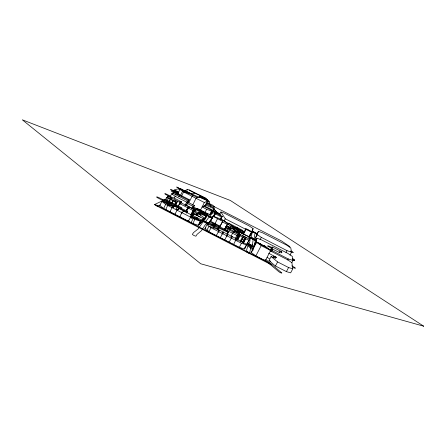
<?xml version="1.0" encoding="UTF-8"?>
<svg xmlns="http://www.w3.org/2000/svg" width="446" height="446" viewBox="0 0 446 446"><rect width="100%" height="100%" fill="white"/><g stroke="black" fill="none" stroke-linecap="round" stroke-linejoin="round"><path stroke-width="0.67" d="M166.659 201.731L170.177 203.616L163.944 200.343L161.764 201.319L165.656 204.357L194.908 219.36L200.271 221.222L204.24 217.86L200.165 214.933L193.358 211.482L192.917 211.811L193.642 212.352L192.839 213.595M271.77 248.266L272.406 247.045L281.738 251.739L281.866 252.631L279.798 251.65L279.793 252.67L272.077 248.874L270.683 251.55M167.685 203.989L162.154 201.129L159.752 205.4L163.626 208.472L192.845 223.468L198.219 225.291L202.283 221.751L204.24 217.86M236.085 227.873L234.786 227.187L238.281 229.027L238.315 229.567L233.353 227.103L228.815 223.234L228.201 224.444M251.081 237.183L251.46 238.242L253.919 239.307L255.106 232.74L252.52 231.513L251.081 237.172M195.443 214.922L196 213.807L196.92 213.924L197.333 213.528L195.989 214.866L193.765 213.857L193.581 214.186L194.11 214.52L192.075 213.807L191.317 215.022M218.334 232.372L219.326 230.075L208.996 226.155L206.955 224.639L204.898 228.709L208.912 231.814L216.349 235.65L239.312 247.346L244.475 248.974L249.515 239.223L249.944 237.35L239.719 232.305L236.319 238.945M208.644 203.61L209.464 201.988L205.573 198.124L189.567 190.102L187.437 189.405L185.101 190.698L199.161 197.427L199.88 196.753L199.73 195.131M235.51 240.366L236.241 239.011L236.073 238.588L219.326 230.075M233.425 228.703L234.05 227.477L239.909 232.305L249.342 236.804M196.385 218.908L200.438 220.96L198.219 225.291M206.955 224.639L209.938 221.679L228.53 231.318L227.103 234.111M262.393 245.322L260.241 243.594L256.361 242.027L251.254 252.559L255.87 255.887L265.309 260.737L270.873 250.05L271.129 247.954L267.611 246.108L267.912 245.696L272.417 247.63L270.493 251.321M207.758 224.84L208.901 222.576L214.916 225.386L227.638 231.507L228.374 232.483L227.505 234.178M246.906 237.885L242.184 235.466M235.761 239.825L236.38 240.143L236.553 239.446L235.923 239.112L235.533 239.697L235.694 240.294L233.598 244.386M236.77 239.675L239.63 234.005L239.062 233.71L236.235 239.229M241.933 233.325L243.003 230.504L228.815 223.234M228.374 232.483L208.304 223.251L207.725 224.394M256.924 238.192L255.04 241.838L254.159 245.384L256.11 241.604L256.924 238.192L261.222 239.725L287.899 253.428L292.359 256.433L293.011 260.497L291.879 262.649L292.799 268.804L290.658 272.857L286.421 271.62L275.45 266.006L268.999 260.564L271.101 256.545L275.784 258.424L273.794 256.205L273.203 257.336M239.246 233.319C237.3 231.463 232.344 227.85 231.067 228.084L229.528 230.303M249.576 236.397L249.693 235.934M245.707 245.997L244.475 248.974M183.908 190.715C180.624 187.047 175.295 189.422 171.626 191.267A2.397 0.312 26.3 0 0 173.371 192.516M256.573 242.15L261.189 245.651L270.65 250.501L265.069 246.041L264.21 245.646L266.201 247.485L262.287 244.882L261.451 244.453L261.507 244.882L256.573 242.15L251.254 252.559M231.435 237.579L231.786 237.757L232.065 236.614L231.825 237.032L231.457 236.837L231.318 238.047L229.222 242.145M239.719 232.305L239.062 233.71M256.049 243.165L256.361 242.027M250.719 234.278L250.396 235.432L252.207 231.92L253.105 228.581L249.214 225.944L224.249 213.104L220.909 211.956L219.482 214.777M242.825 231.441C236.765 227.176 236.564 229.746 237.3 227.516M200.917 212.313L204.101 213.885L195.588 209.57L195.053 210.64M219.304 230.47L218.367 230.186L218.847 230.521L218.339 230.894L218.434 231.552L216.349 235.65L216.533 235.126M256.428 238.811L255.424 238.114L258.418 231.312L262.527 232.779L286.639 245.116L290.781 247.915L291.545 252.196L290.006 255.118M255.424 238.114L258.418 231.312M227.51 234.256L226.735 235.867M238.471 236.252L224.572 229.183L225.509 228.001L233.191 231.926L230.911 236.664M191.886 213.89L193.157 214.587L192.784 214.883L193.207 215.173L192.41 215.234L192.795 215.608L172.847 205.377L172.212 205.556L165.55 202.177L168.382 203.632M198.013 214.119L199.217 212.469L200.633 212.168M244.748 238.075L242.373 242.691L244.748 238.075L239.864 235.744L240.344 234.524L249.515 239.223L244.709 248.455M193.146 210.233L200.795 214.164L205.94 216.026L206.543 215.953L207.975 213.79L197.383 208.449L195.192 209.815L194.651 210.891M233.191 231.926L237.489 234.139L235.17 238.805M193.38 218.166L194.077 218.166L193.324 217.754L193.079 218.01L193.38 218.166L191.122 222.587L191.328 222.259M215.49 225.682L212.151 224.165M165.405 199.869L166.57 197.506L167.317 197.244L176.588 201.999L175.094 204.786M166.876 198.135L167.796 196.262L168.46 195.95L173.951 197.963L181.516 201.832L180.597 203.677M167.545 197.812L168.46 195.95M167.127 200.778L168.337 198.398L176.265 202.423M163.626 208.472L165.656 204.357M170.221 196.697L171.665 193.77L173.026 193.308L188.24 201.157L186.657 202.116L184.9 205.645M172.596 194.183L173.494 192.365L174.286 191.986L176.599 193.185L175.607 195.019M167.334 205.444L168.125 204.212L170.483 205.344L171.286 205.06M169.09 201.776L170.26 199.407M169.218 201.737L171.236 197.857L177.569 201.14L175.713 204.876M167.551 205.377L168.125 204.212L164.228 202.205M170.311 199.73L171.236 197.857M169.993 211.75L172.028 207.641L173.26 206.961L168.175 204.458L165.717 209.542L166.074 209.263M171.18 203.855L171.939 202.729L165.6 199.479L163.944 200.343M171.732 203.03L172.903 200.667L171.743 203.12M174.28 198.052L175.155 196.285L171.665 193.77M171.994 203.426L173.544 200.438M177.564 194.272L179.983 189.377L180.764 188.981L197.221 197.439L198.972 196.915L207.814 200.795L205.433 205.534M174.458 201.893L175.356 199.959M172.279 206.526L172.847 205.377M172.981 207.279L173.862 205.896M174.576 204.575L175.752 202.211M178.79 196.641L179.827 194.813L189.271 199.68L186.277 205.678M175.133 204.937L176.588 201.999M175.624 204.898L177.569 201.14M180.424 195.51L182.559 191.206L179.983 189.377M181.477 196.24L183.618 191.931L182.559 191.206L190.029 194.032M178.077 206.487L179.537 203.549L181.037 202.802L194.322 209.548L193.163 211.867M178.277 206.253L180.541 202.311L179.565 201.809L181.516 201.832M179.615 204.173L180.541 202.311M180.072 203.939L180.998 202.088M186.907 190.47L187.437 189.405M181.45 213.221L182.035 212.051L182.414 212.235L184.014 211.042L183.228 211.672M185.932 205.784L189.271 199.68M188.703 203.025L192.081 196.257L192.956 195.532M186.043 211.348L187.799 207.819L189.137 207.875L188.201 208.031L186.735 210.975M186.406 210.69L187.872 207.752M186.25 211.46L188.011 207.931L193.001 210.523L194.322 209.548M187.721 209.157L188.307 207.987M186.701 213.177L187.549 211.476L168.543 201.826L171.097 203.019M192.661 205.071L196.039 198.303L197.221 197.439M191.786 208.806L193.018 206.347L194.456 205.606L187.599 202.094M192.633 209.246L194.456 205.606M190.899 214.727L193.001 210.523M191.507 214.939L192.075 213.807M193.798 211.939L195.398 209.932L185.976 205.143M192.36 215.574L192.928 214.437M192.588 215.725L193.157 214.587M191.496 218.451L192.081 217.286L190.894 216.684L188.363 221.183L188.714 220.921M196.77 209.676L197.383 208.449M192.845 223.468L194.908 219.36M200.326 210.506L204.34 202.517L207.814 200.795M203.605 206.994L204.19 205.835L205.662 205.076M199.903 214.504L200.444 213.417L199.139 212.647M200.248 215.256L200.795 214.164M198.771 224.773L200.806 220.725L190.682 215.702L191.479 216.115L190.894 216.684L191.362 216.316L193.965 217.748L193.681 217.955M205.127 212.24L206.615 209.28L211.488 211.064C218.746 208.053 208.483 205.996 206.035 203.867M199.669 224.07L201.687 220.062L192.834 215.53M201.408 222.587L203.387 218.657L196 214.855L200.293 217.074M210.389 206.632L210.947 205.517L214.342 206.771L213.5 208.433M205.94 216.026L204.034 219.817L204.636 219.733L207.507 214.231L203.504 212.185M204.636 219.733L207.173 214.682L201.48 211.789M207.975 213.79L205.645 217.932M206.052 213.272L209.715 214.587L211.488 211.064M209.715 214.587L210.512 214.141L212.274 210.646L203.532 206.191M210.512 214.141L212.686 210.144L204.19 205.835L202.11 206.961L206.615 209.28M210.936 213.617L212.53 212.285L214.359 208.828M209.893 222.086L213.026 216.148L217.776 217.871L227.962 223.173L224.946 229.105M210.077 221.974L213.026 216.148M210.919 220.714L211.744 219.086M213.238 216.505L214.766 213.483L215.44 212.909L216.059 213.104L222.286 216.299L220.469 219.884M213.511 216.689L215.117 213.673L214.766 213.483M213.589 216.689L215.44 212.909M213.745 216.868L215.273 213.851L215.033 213.673M208.912 231.814L210.986 227.711L208.996 226.155L206.927 230.242L208.148 230.654M213.952 225.726L217.548 218.679L212.842 216.243M213.366 228.101L213.952 226.947L207.97 223.859M220.118 219.41L221.344 216.996L221.723 217.113L222.286 216.299M220.502 219.532L221.723 217.113M217.319 229.69L217.882 228.569M217.609 229.629L218.479 227.923L217.854 228.887L213.952 226.947L213.857 227.845M219.019 227.047L219.583 225.932L210.384 221.116L209.938 221.679M219.588 227.114L222.643 221.367L217.548 218.679M219.973 226.624L222.643 221.367M224.093 221.177L225.291 218.813L220.909 211.956M221.84 234.183L222.916 232.377L223.558 232.717L223.056 233.33L222.431 233.013M222.325 233.537L223.178 231.92M224.377 229.567L227.962 223.173M220.302 237.651L222.838 233.219M222.615 233.682L223.401 232.143L223.201 232.528M225.659 228.324L226.813 226.211L230.911 228.335M228.352 224.444L228.965 223.234M227.588 229.322C227.895 227.025 230.716 228.62 228.073 227.36L228.542 227.873L228.146 228.235L225.263 226.746M229.339 228.28L229.885 227.209L226.278 225.386M229.395 228.374L229.885 227.209M230.755 226.674L231.379 225.453L234.786 227.226M227.187 233.788L228.53 231.318M226.289 236.413L226.886 235.248L227.254 235.438L227.722 234.93L227.02 234.507L226.863 235.778L224.773 239.876M232.723 228.33L233.353 227.103M233.503 228.921L234.133 227.694M233.827 229.194L234.462 227.861M233.71 232.477L234.267 231.385L239.502 234.011M231.234 238.186L231.825 237.032M234.016 232.572L235.198 230.365L229.941 227.304M231.474 237.768L232.065 236.614M235.616 230.649L236.252 229.411L242.167 232.277L242.172 231.875L242.568 232.093L242.769 231.736L244.319 232.567M237.383 232.528L238.197 230.928L243.354 233.392L243.644 234.083M237.986 234.607L238.777 233.303L234.908 230.877M235.326 240.271L235.923 239.112M239.357 233.375L239.909 232.305M236.798 239.524L239.63 234.005M237.824 239.435L240.344 234.524L239.608 234.15M237.495 240.366L239.864 235.744M242.981 234.122L245.746 228.731L251.973 231.747L248.94 237.634M243.577 234.211L246.053 229.4L245.746 228.731M240.015 241.671L242.44 236.932M240.779 241.922L243.148 237.305M240.935 241.944L243.31 237.333M239.312 247.346L241.42 243.254L246.566 244.915L246.794 244.414L236.241 239.011M243.287 243.204L245.662 238.588L244.748 238.119M243.304 243.349L245.662 238.588M252.23 230.27L253.105 228.581M248.985 236.754L251.104 232.639M248.946 237.149L250.842 233.475L249.058 237.166M249.013 239.156L249.944 237.35M252.793 247.742L254.8 243.867M260.057 239.725L261.284 237.367L257.242 234.596M255.87 255.887L261.189 245.651M271.67 251.739L272.233 250.658L272.077 248.874M279.151 252.888L279.798 251.65M281.097 252.96L281.738 251.739M275.45 266.006L277.59 261.919L271.101 256.545M286.048 252.397L286.973 250.63L291.545 252.196M287.698 260.029L288.272 258.948L293.011 260.497M286.421 271.62L288.573 267.533L292.799 268.804M251.973 231.747L251.75 232.132L246.053 229.4M206.035 202.997L207.574 203.783L207.981 203.12L208.444 203.198L212.92 205.299L214.342 206.771M177.792 209.525L175.969 208.728L177.731 209.614L178.433 209.525L177.508 209.347L177.809 209.497M228.53 227.56L228.765 227.22M193.514 216.985L193.263 217.269L197.924 219.655M177.463 209.687L177.943 209.938L176.995 209.771L177.603 209.548M211.844 218.451L208.421 223.251L205.985 222.56L204.346 221.394L207.34 222.989L205.812 223.953L201.48 230.638L197.037 234.384L195.989 236.096A2.007 0.346 26.6 0 1 194.01 235.488A2.007 0.346 26.6 0 1 192.404 234.284L193.536 232.583L198.13 228.932L202.707 222.364L204.301 221.406L205.411 221.634C208.226 219.142 212.792 209.341 217.67 213.311M197.149 218.847L197.388 218.612L195.945 217.865L195.582 218.044M175.2 213.991L174.904 214.27L177.235 209.893M252.442 244.603L253.138 239.903C255.162 239.062 250.975 236.971 250.251 238.404L249.621 242.853C246.448 243.823 250.189 245.93 251.527 245.406M235.761 228.302L236.347 228.575M251.533 245.406L252.442 244.603M214.877 226.401L211.17 224.572M185.536 211.822L186.344 212.235L187.549 211.476M205.94 227.884L204.898 228.709M204.703 213.417L196.329 209.107M180.123 216.511L179.783 216.773L181.823 212.664L182.414 212.235M167.752 205.428L169.352 205.015M197.89 218.122L196.379 217.637L196.63 217.492M219.019 226.334L219.583 225.932M172.028 207.641L173.667 207.083L173.249 206.866L174.191 206.465L173.555 206.13M182.035 212.051L181.773 212.224L182.163 212.419M178.132 209.369L179.359 208.711M198.849 194.679L198.42 194.952L189.193 190.202L189.567 190.102M188.926 207.764L189.801 207.301M192.081 217.286L190.765 216.828M198.565 213.026L200.444 213.417M191.457 215.847L192.298 215.346M181.148 208.176L181.845 207.769L171.743 202.729M217.024 213.818L218.484 212.954L220.408 215.814M194.69 193.046L193.597 193.664L191.278 193.982L186.066 191.328L184.716 191.234M211.304 211.744L212.647 212.224L211.504 211.426M160.276 204.987L157.923 206.169A1.851 0.29 26 0 1 155.949 205.489A1.851 0.29 26 0 1 154.656 204.491L163.37 200.354L164.033 200.488M226.719 231.089L228.33 231.541M213.718 209.174C216.165 211.092 220.006 215.897 214.927 211.878L213.567 210.479M178.445 192.248A2.336 0.295 26.3 0 1 175.027 190.782A2.336 0.295 26.3 0 1 175.663 190.531A2.336 0.295 26.3 0 1 178.445 192.248L176.293 193.252M166.246 199.139L163.392 200.349L163.95 200.906M177.279 194.149L178.183 193.798M217.051 213.74C219.036 213.389 213.383 210.958 215.524 213.043M195.298 218.3L193.876 217.804M168.337 198.398L166.57 197.506M183.507 190.514L185.302 191.222M179.721 189.282L179.409 189.271L180.284 189.868M212.129 217.999L209.458 216.527L212.268 217.877M182.96 190.291L185.118 191.122M183.189 190.537L183.702 190.693M204.156 214.727L201.843 213.612L206.543 215.953M256.673 234.696L257.849 235.103M250.931 231.441L252.207 231.92M168.175 204.458L167.551 204.14L167.908 204.285M237.155 231.608L235.131 230.487M268.999 260.564L270.761 261.261M227.008 223.73L228.257 224.232L235.326 230.047L231.942 228.324M238.298 229.261L244.703 232.165M180.457 189.461L178.746 188.848L179.498 189.55M273.794 256.205L276.581 257.426L268.603 253.211M211.253 211.722L212.53 212.285M205.327 204.926L214.242 208.89M206.465 200.633L209.464 201.988M208.36 200.968L200.215 197.255L199.897 196.535L207.607 200.154M206.855 202.607L207.981 203.12M199.925 196.112L206.688 199.245M199.914 196.324L207.245 199.769M252.101 238.002L256.355 240.026M252.871 239.167L255.892 240.606M199.97 195.521L205.913 198.414M236.252 229.411L240.494 231.502L241.91 232.706M168.097 205.166L167.724 204.982L168.989 205.121M208.46 203.354L210.518 204.441M175.155 196.285L186.657 202.116M228.146 228.235L234.267 231.385M181.706 189.873L176.705 187.036L183.947 190.704M214.877 212.318L217.654 213.5L212.714 210.785M194.74 210.479L195.415 210.819L194.567 210.657M234.83 231.028L237.913 232.589M196.435 214.359L197.762 214.816L196 213.807M184.939 191.033L180.708 189.054L180.914 189.299M213.818 206.453L281.42 240.901L289.811 246.582L289.85 247.034M204.34 202.517L183.618 191.931M212.469 211.092L214.849 212.302M176.499 193.218L179.688 194.835M246.755 228.993L250.273 231.279M193.23 206.899L197.372 209.007M211.086 216.973L212.792 217.838M210.679 217.553L211.822 218.133M237.489 234.139L238.577 234.691M212.692 223.106L216.366 224.968M164.936 199.903L168.621 201.77M236.057 238.27L237.138 238.816M178.283 193.23L173.717 191.117L177.876 193.458M187.197 203.359L193.018 206.347M177.48 201.157L180.134 202.512M196.017 214.526L192.02 212.486L192.46 212.151L193.397 212.48M175.406 191.641L172.987 190.403A2.369 0.301 26.3 0 0 170.523 189.483A2.369 0.301 26.3 0 0 172.245 190.71L174.681 191.953M225.291 218.813L245.891 229.372M222.27 221.829L227.07 224.282M192.683 207.513L196.379 209.403M192.627 208.271L195.727 209.86M167.796 196.262L171.074 197.935M187.799 207.819L179.537 203.549M170.205 203.543L186.841 212.051M249.844 244.402L253.579 246.309M249.632 245.2L253.384 247.117M277.59 261.919L288.573 267.533M267.104 257.454L269.345 258.596M182.213 190.024L183.652 190.76M220.38 214.76L217.302 212.508L214.069 209.202M251.951 230.967L257.637 233.916M290.753 250.925L293.295 252.453L290.77 251.371M257.498 234.278L251.94 231.418M188.708 200.209L173.494 192.365M249.007 236.402L252.614 238.259M249.308 237.344L252.347 238.911M202.289 213.762L198.643 212.168L199.217 212.469M269.902 250.674L287.871 259.912L291.857 262.683M245.679 238.727L248.879 240.372M291.701 265.833L292.933 266.468A2.748 0.401 28 0 1 295.408 268.191A2.748 0.401 28 0 1 293.011 267.416M208.477 223.111L202.579 220.073M208.444 223.998L202.495 220.937M235.934 238.125L237.166 238.761M162.913 200.761L165.622 202.15M207.574 203.783L210.947 205.517M218.858 213.918L220.04 214.532M252.124 231.078L253.947 232.015M217.932 213.879L214.989 212.14L217.626 213.428M261.284 237.367L286.973 250.63M206.771 214.743L211.203 217.035M170.5 196.173L167.534 194.64A2.542 0.346 26.2 0 0 164.825 193.636A2.542 0.346 26.2 0 0 166.587 194.941L170.21 196.814M272.233 250.658L288.272 258.948M164.267 200.36L159.579 197.952A2.721 0.396 26.1 0 0 156.68 196.909A2.721 0.396 26.1 0 0 158.57 198.336L163.766 201.007M241.42 243.254L210.986 227.711M155.922 205.472L270.315 264.244A1.862 0.295 27.8 0 0 272.004 264.779A1.862 0.295 27.8 0 0 270.376 263.614L156.652 205.188A1.851 0.29 26 0 0 154.656 204.491M215.273 213.851L221.344 216.996M206.091 215.184L210.562 217.497M189.193 207.635L189.806 207.708L189.416 207.496M266.803 247.948L270.873 250.05M218.607 231.039L218.925 231.206M237.032 228.174L236.542 227.616L237.205 227.856M217.392 228.642L218.534 229.238M194.969 210.289L195.844 210.484L195.242 210.15M247.385 243.109L250.005 244.486M246.844 243.739L249.47 245.116M204.056 213.924L206.849 215.396M220.313 218.741L223.881 220.631L228.257 224.232M196.892 208.75L205.255 213.06M181.271 189.522L181.734 189.779M253.244 238.599L256.444 240.411M251.717 238.571L255.48 240.706M256.11 241.604L258.373 243.176M265.693 259.41L281.571 272.707A1.918 0.312 28 0 1 281.036 272.919A1.918 0.312 28 0 1 278.689 271.603L265.409 260.431M253.328 249.052C249.649 245.562 243.377 242.758 253.161 250.128M264.311 259.901L265.309 260.737M220.987 218.267L221.701 219.432M243.031 232.7L243.354 233.392M250.134 253.523L249.938 251.472L251.276 245.584L248.35 243.979L246.683 249.816L246.828 251.867M272.406 247.045L272.417 247.63M163.531 200.856A2.721 0.401 26.2 0 1 162.489 199.903A2.721 0.401 26.2 0 1 164.412 200.471M170.768 196.998A2.542 0.351 26.3 0 1 170.617 196.496M212.251 218.25A2.537 0.351 26.8 0 1 209.263 216.745A2.537 0.351 26.8 0 1 209.096 216.143A2.537 0.351 26.8 0 1 212.034 217.492M292.286 258.44A2.559 0.351 27.8 0 1 294.533 260.001A2.559 0.351 27.8 0 1 292.236 259.204M292.269 258.936A2.576 0.351 27.9 0 1 294.533 260.419A2.576 0.351 27.9 0 1 293.206 260.185M263.954 246.237L262.722 245.601L263.954 246.237M423.7 326.193L200.689 263.764L22.3 119.807L230.331 200.46L423.7 326.193M260.208 244.057L259.198 243.655L260.659 244.414L260.208 244.057M247.184 252.252A1.856 0.295 27.4 0 0 250.016 253.59A1.856 0.295 27.4 0 0 248.232 252.241A1.856 0.295 27.4 0 0 247.184 252.252M248.31 244.447A2.726 0.401 27.4 0 0 252.157 246.064A2.726 0.401 27.4 0 0 248.756 243.89A2.726 0.401 27.4 0 0 248.31 244.447M204.34 221.829A2.715 0.401 26.7 0 0 208.232 223.435A2.715 0.401 26.7 0 0 204.892 221.327A2.715 0.401 26.7 0 0 204.34 221.829M173.695 191.406A2.369 0.301 26.3 0 0 177.146 192.867A2.369 0.301 26.3 0 0 174.297 191.117A2.369 0.301 26.3 0 0 173.695 191.406M250.607 237.863A2.548 0.351 27.3 0 0 254.527 239.786A2.548 0.351 27.3 0 0 252.313 238.108A2.548 0.351 27.3 0 0 250.607 237.863"/></g></svg>
